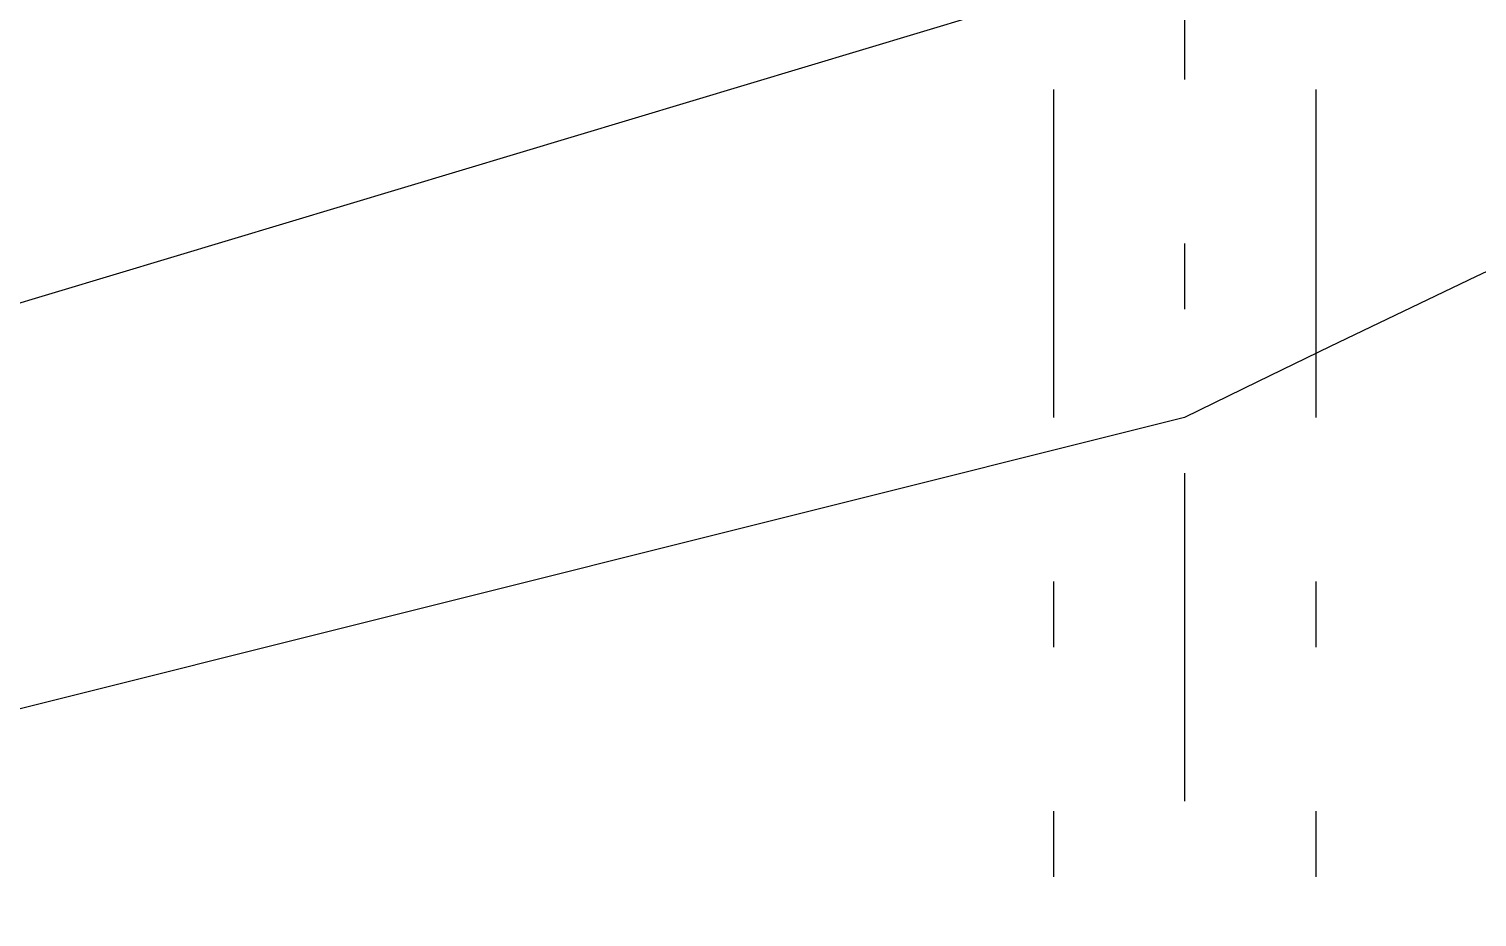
# Model space of a CAD drawing. Header units: inches. Extents: x 21 to 132, y 19 to 196.
# Drawn here: x 61.688 to 63.895, y 53.305 to 54.658 of the extents above; entities that cross this region are included whole.
import ezdxf

# ---------------------------------------------------------------- set-up
doc = ezdxf.new("R2010")
doc.units = ezdxf.units.IN
doc.header["$MEASUREMENT"] = 0
doc.linetypes.add('DIVIDE', pattern=[1.25, 0.5, -0.25, 0, -0.25, 0, -0.25])
doc.layers.add('ax', color=40, linetype='DIVIDE')
doc.layers.add('wall', color=7, linetype='Continuous')

msp = doc.modelspace()

# ---------------------------------------------------------------- linework, layer by layer
at = {"layer": 'ax'}
for p, q in [((63.44941, 59.78144), (63.44941, 47.56601)), ((63.24941, 54.56601), (63.24941, 47.56601)), ((63.64941, 54.56601), (63.64941, 47.56601))]:
    msp.add_line(p, q, dxfattribs=at)
at = {"layer": 'wall'}
for p, q in [((63.39194, 54.75758), (53.42006, 51.75758)), ((63.44941, 54.06601), (53.44941, 51.56601))]:
    msp.add_line(p, q, dxfattribs=at)
msp.add_arc((78.44941, 23.63068), 33.93095, 63.763698, 116.236302, dxfattribs=at)

doc.saveas('drawing.dxf')
